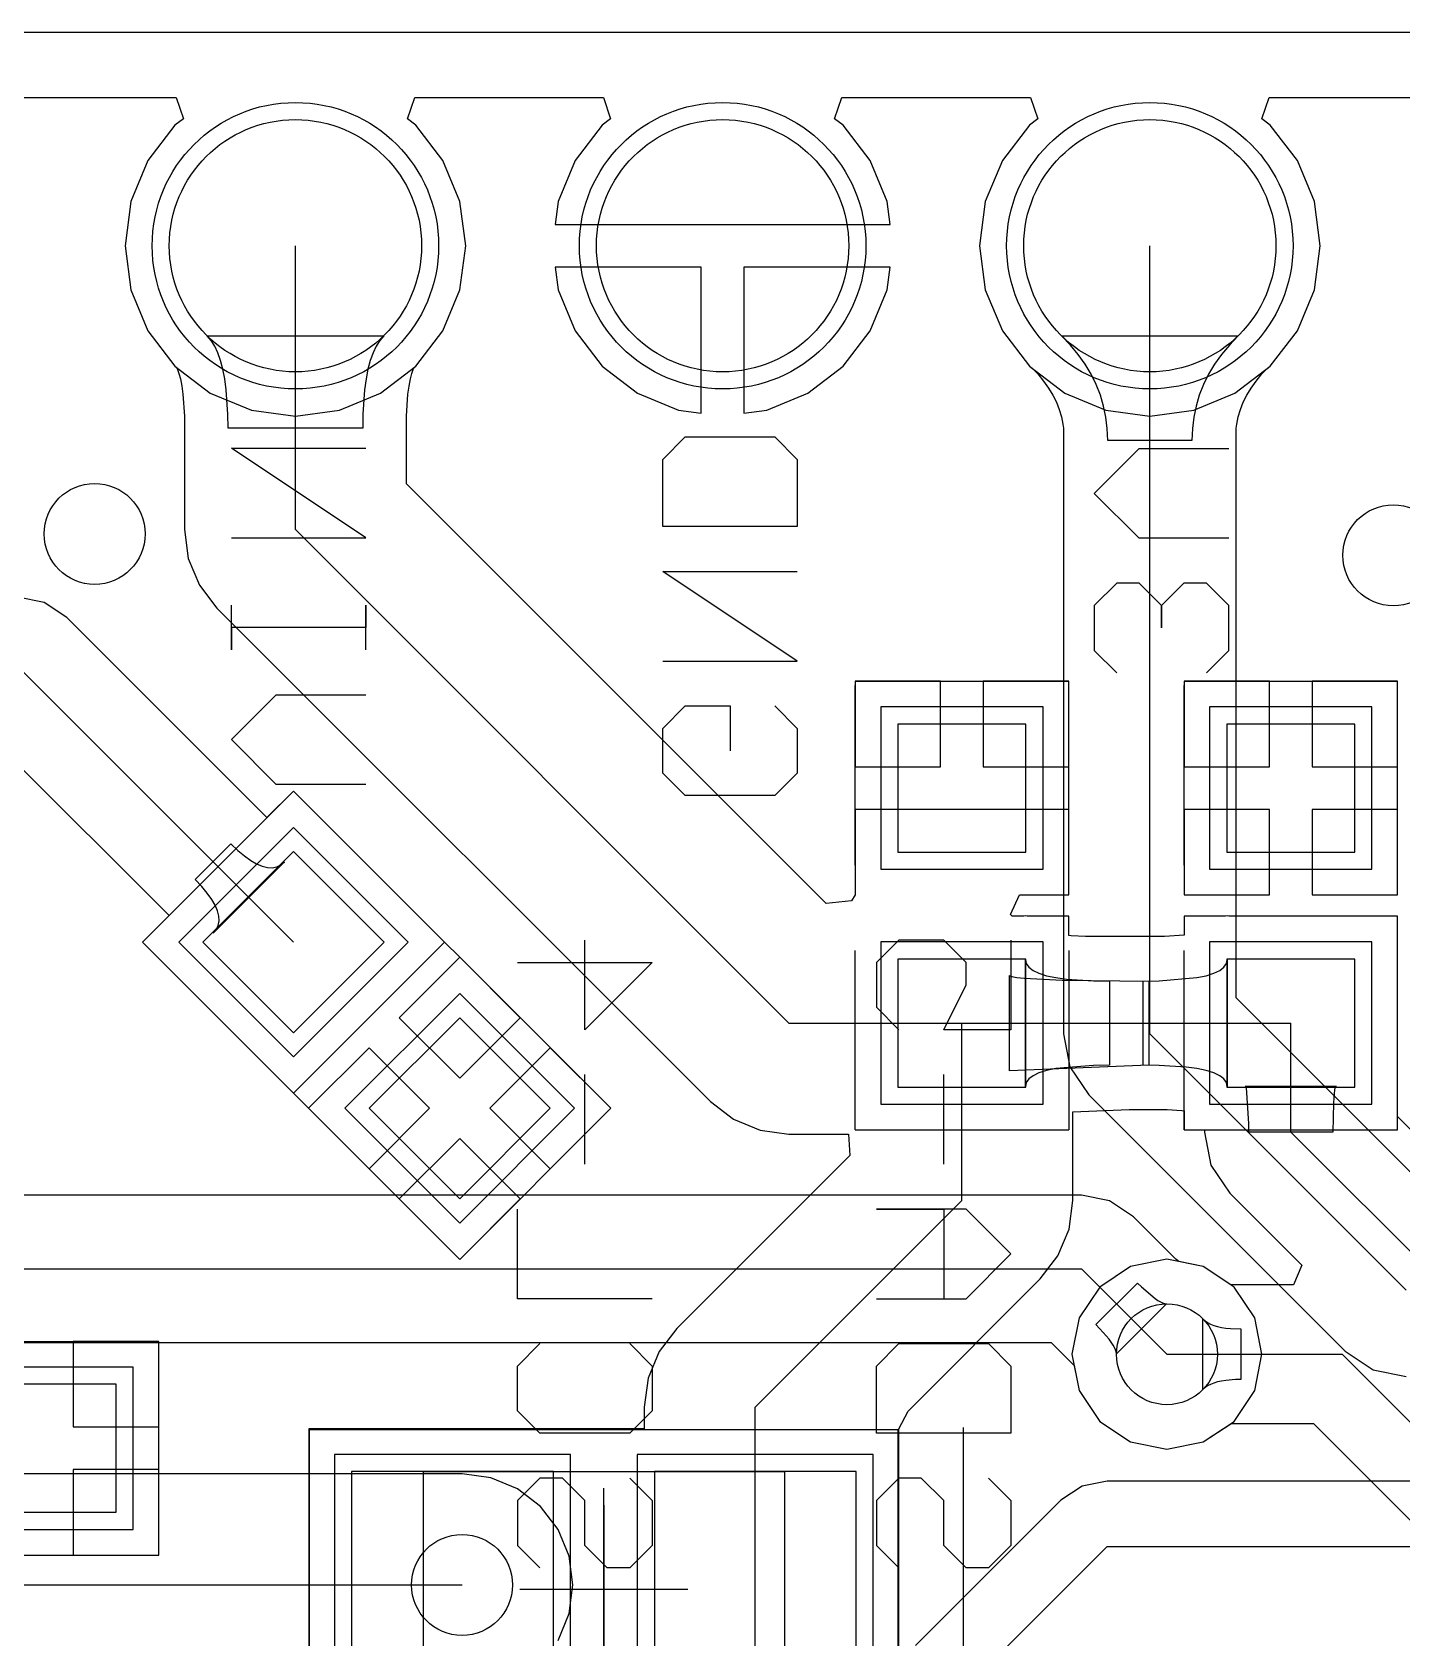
# Model space of a CAD drawing. Header units: millimetres. Extents: x 57.2 to 126.2, y 70.1 to 101.2.
# Drawn here: x 96.63 to 104.78, y 88.18 to 97.73 of the extents above; entities that cross this region are included whole.
import ezdxf

# ---------------------------------------------------------------- set-up
doc = ezdxf.new("R2010")
doc.units = ezdxf.units.MM
for name, color, linetype in [('BottomLayer', 5, 'Continuous'), ('BottomOverlay', 54, 'Continuous'), ('BottomSolder', 6, 'Continuous'), ('KeepOutLayer', 6, 'Continuous'), ('Mechanical13', 56, 'Continuous'), ('Mechanical15', 56, 'Continuous'), ('MultiLayer', 9, 'Continuous'), ('TopLayer', 1, 'Continuous'), ('TopOverlay', 2, 'Continuous'), ('TopPaste', 8, 'Continuous'), ('TopSolder', 216, 'Continuous')]:
    doc.layers.add(name, color=color, linetype=linetype)

# ---------------------------------------------------------------- blocks, each defined once
blk = doc.blocks.new('HDR1X10_B_2')
at = {"layer": 'BottomLayer'}
for centre in [(17.78, 0), (20.32, 0), (22.86, 0)]:
    blk.add_circle(centre, 0.75, dxfattribs=at)
at = {"layer": 'BottomSolder'}
for centre in [(17.78, 0), (20.32, 0), (22.86, 0)]:
    blk.add_circle(centre, 0.8516, dxfattribs=at)
at = {"layer": 'MultiLayer'}
for centre in [(17.78, 0), (20.32, 0), (22.86, 0)]:
    blk.add_circle(centre, 0.75, dxfattribs=at)
at = {"layer": 'TopLayer'}
for centre in [(17.78, 0), (20.32, 0), (22.86, 0)]:
    blk.add_circle(centre, 0.75, dxfattribs=at)
at = {"layer": 'TopSolder'}
for centre in [(17.78, 0), (20.32, 0), (22.86, 0)]:
    blk.add_circle(centre, 0.8516, dxfattribs=at)
blk = doc.blocks.new('C0603_5')
at = {"layer": 'TopLayer'}
for p, q in [((-0.3556, 0.5588), (-0.3556, -0.2032)), ((0.4064, 0.5588), (-0.3556, 0.5588)), ((0.4064, -0.2032), (0.4064, 0.5588)), ((1.0414, 0.5588), (1.0414, -0.2032)), ((1.8034, 0.5588), (1.0414, 0.5588)), ((1.8034, -0.2032), (1.8034, 0.5588)), ((-0.3556, -0.2032), (0.4064, -0.2032)), ((1.0414, -0.2032), (1.8034, -0.2032))]:
    blk.add_line(p, q, dxfattribs=at)
at = {"layer": 'TopOverlay'}
for p, q in [((-0.6096, 0.8128), (0.4572, 0.8128)), ((-0.6096, 0.8128), (-0.6096, -0.4572)), ((0.9652, 0.8128), (2.032, 0.8128)), ((2.0574, 0.8128), (2.0574, -0.4572)), ((-0.6096, -0.4572), (0.4572, -0.4572)), ((0.9652, -0.4572), (2.032, -0.4572))]:
    blk.add_line(p, q, dxfattribs=at)
at = {"layer": 'TopPaste'}
for p, q in [((-0.3556, 0.5588), (-0.3556, -0.2032)), ((0.4064, 0.5588), (-0.3556, 0.5588)), ((0.4064, -0.2032), (0.4064, 0.5588)), ((1.0414, 0.5588), (1.0414, -0.2032)), ((1.8034, 0.5588), (1.0414, 0.5588)), ((1.8034, -0.2032), (1.8034, 0.5588)), ((-0.3556, -0.2032), (0.4064, -0.2032)), ((1.0414, -0.2032), (1.8034, -0.2032))]:
    blk.add_line(p, q, dxfattribs=at)
at = {"layer": 'TopSolder'}
for p, q in [((-0.4572, 0.6604), (-0.4572, -0.3048)), ((0.508, 0.6604), (-0.4572, 0.6604)), ((0.508, -0.3048), (0.508, 0.6604)), ((0.9398, 0.6604), (0.9398, -0.3048)), ((1.905, 0.6604), (0.9398, 0.6604)), ((1.905, -0.3048), (1.905, 0.6604)), ((-0.4572, -0.3048), (0.508, -0.3048)), ((0.9398, -0.3048), (1.905, -0.3048))]:
    blk.add_line(p, q, dxfattribs=at)
blk = doc.blocks.new('C0603_15')
at = {"layer": 'TopLayer'}
for p, q in [((-0.3556, 0.5588), (-0.3556, -0.2032)), ((0.4064, 0.5588), (-0.3556, 0.5588)), ((0.4064, -0.2032), (0.4064, 0.5588)), ((1.0414, 0.5588), (1.0414, -0.2032)), ((1.8034, 0.5588), (1.0414, 0.5588)), ((1.8034, -0.2032), (1.8034, 0.5588)), ((-0.3556, -0.2032), (0.4064, -0.2032)), ((1.0414, -0.2032), (1.8034, -0.2032))]:
    blk.add_line(p, q, dxfattribs=at)
at = {"layer": 'TopOverlay'}
for p, q in [((-0.6096, 0.8128), (0.4572, 0.8128)), ((-0.6096, 0.8128), (-0.6096, -0.4572)), ((0.9652, 0.8128), (2.032, 0.8128)), ((2.0574, 0.8128), (2.0574, -0.4572)), ((0.4572, -0.4572), (-0.6096, -0.4572)), ((0.9652, -0.4572), (2.032, -0.4572))]:
    blk.add_line(p, q, dxfattribs=at)
at = {"layer": 'TopPaste'}
for p, q in [((-0.3556, 0.5588), (-0.3556, -0.2032)), ((0.4064, 0.5588), (-0.3556, 0.5588)), ((0.4064, -0.2032), (0.4064, 0.5588)), ((1.0414, 0.5588), (1.0414, -0.2032)), ((1.8034, 0.5588), (1.0414, 0.5588)), ((1.8034, -0.2032), (1.8034, 0.5588)), ((-0.3556, -0.2032), (0.4064, -0.2032)), ((1.0414, -0.2032), (1.8034, -0.2032))]:
    blk.add_line(p, q, dxfattribs=at)
at = {"layer": 'TopSolder'}
for p, q in [((-0.4572, 0.6604), (-0.4572, -0.3048)), ((0.508, 0.6604), (-0.4572, 0.6604)), ((0.508, -0.3048), (0.508, 0.6604)), ((0.9398, 0.6604), (0.9398, -0.3048)), ((1.905, 0.6604), (0.9398, 0.6604)), ((1.905, -0.3048), (1.905, 0.6604)), ((-0.4572, -0.3048), (0.508, -0.3048)), ((0.9398, -0.3048), (1.905, -0.3048))]:
    blk.add_line(p, q, dxfattribs=at)
blk = doc.blocks.new('C0603_17')
at = {"layer": 'TopLayer'}
for p, q in [((-0.3556, 0.5588), (-0.3556, -0.2032)), ((0.4064, 0.5588), (-0.3556, 0.5588)), ((0.4064, -0.2032), (0.4064, 0.5588)), ((1.0414, 0.5588), (1.0414, -0.2032)), ((1.8034, 0.5588), (1.0414, 0.5588)), ((1.8034, -0.2032), (1.8034, 0.5588)), ((-0.3556, -0.2032), (0.4064, -0.2032)), ((1.0414, -0.2032), (1.8034, -0.2032))]:
    blk.add_line(p, q, dxfattribs=at)
at = {"layer": 'TopOverlay'}
for p, q in [((0.4572, 0.8128), (-0.6096, 0.8128)), ((-0.6096, 0.8128), (-0.6096, -0.4572)), ((2.032, 0.8128), (0.9652, 0.8128)), ((2.0574, 0.8128), (2.0574, -0.4572)), ((0.4572, -0.4572), (-0.6096, -0.4572)), ((2.032, -0.4572), (0.9652, -0.4572))]:
    blk.add_line(p, q, dxfattribs=at)
at = {"layer": 'TopPaste'}
for p, q in [((-0.3556, 0.5588), (-0.3556, -0.2032)), ((0.4064, 0.5588), (-0.3556, 0.5588)), ((0.4064, -0.2032), (0.4064, 0.5588)), ((1.0414, 0.5588), (1.0414, -0.2032)), ((1.8034, 0.5588), (1.0414, 0.5588)), ((1.8034, -0.2032), (1.8034, 0.5588)), ((-0.3556, -0.2032), (0.4064, -0.2032)), ((1.0414, -0.2032), (1.8034, -0.2032))]:
    blk.add_line(p, q, dxfattribs=at)
at = {"layer": 'TopSolder'}
for p, q in [((-0.4572, 0.6604), (-0.4572, -0.3048)), ((0.508, 0.6604), (-0.4572, 0.6604)), ((0.508, -0.3048), (0.508, 0.6604)), ((0.9398, 0.6604), (0.9398, -0.3048)), ((1.905, 0.6604), (0.9398, 0.6604)), ((1.905, -0.3048), (1.905, 0.6604)), ((-0.4572, -0.3048), (0.508, -0.3048)), ((0.9398, -0.3048), (1.905, -0.3048))]:
    blk.add_line(p, q, dxfattribs=at)
blk = doc.blocks.new('1_4148_21')
at = {"layer": 'Mechanical13'}
for p, q in [((-0.257, 0.722), (-0.257, -0.678)), ((-0.257, 0.722), (1.893, 0.722)), ((1.893, -0.678), (1.893, 0.722)), ((-0.257, -0.678), (1.893, -0.678))]:
    blk.add_line(p, q, dxfattribs=at)
at = {"layer": 'Mechanical15'}
for p, q in [((-0.932, -0.928), (-0.932, 0.972)), ((-0.932, 0.972), (2.568, 0.972)), ((2.568, -0.928), (2.568, 0.972)), ((0.818, 0.522), (0.818, -0.478)), ((0.318, 0.022), (1.318, 0.022)), ((-0.932, -0.928), (2.568, -0.928))]:
    blk.add_line(p, q, dxfattribs=at)
at = {"layer": 'TopLayer'}
for p, q in [((0.518, 0.722), (-0.682, 0.722)), ((-0.682, 0.722), (-0.682, -0.678)), ((0.518, -0.678), (0.518, 0.722)), ((2.318, 0.722), (1.118, 0.722)), ((1.118, 0.722), (1.118, -0.678)), ((2.318, -0.678), (2.318, 0.722)), ((-0.682, -0.678), (0.518, -0.678)), ((1.118, -0.678), (2.318, -0.678))]:
    blk.add_line(p, q, dxfattribs=at)
at = {"layer": 'TopOverlay'}
for p, q in [((2.957, -0.867), (2.957, 0.983)), ((0.818, -0.578), (0.818, 0.622))]:
    blk.add_line(p, q, dxfattribs=at)
at = {"layer": 'TopPaste'}
for p, q in [((0.518, 0.722), (-0.682, 0.722)), ((-0.682, 0.722), (-0.682, -0.678)), ((0.518, -0.678), (0.518, 0.722)), ((2.318, 0.722), (1.118, 0.722)), ((1.118, 0.722), (1.118, -0.678)), ((2.318, -0.678), (2.318, 0.722)), ((-0.682, -0.678), (0.518, -0.678)), ((1.118, -0.678), (2.318, -0.678))]:
    blk.add_line(p, q, dxfattribs=at)
at = {"layer": 'TopSolder'}
for p, q in [((0.6196, 0.8236), (-0.7836, 0.8236)), ((-0.7836, 0.8236), (-0.7836, -0.7796)), ((0.6196, -0.7796), (0.6196, 0.8236)), ((2.4196, 0.8236), (1.0164, 0.8236)), ((1.0164, 0.8236), (1.0164, -0.7796)), ((2.4196, -0.7796), (2.4196, 0.8236)), ((-0.7836, -0.7796), (0.6196, -0.7796)), ((1.0164, -0.7796), (2.4196, -0.7796))]:
    blk.add_line(p, q, dxfattribs=at)
blk = doc.blocks.new('R0603_42')
at = {"layer": 'TopLayer'}
for p, q in [((-1.0795, 0.381), (-1.0795, -0.381)), ((-0.3175, 0.381), (-1.0795, 0.381)), ((-0.3175, -0.381), (-0.3175, 0.381)), ((0.3175, 0.381), (0.3175, -0.381)), ((1.0795, 0.381), (0.3175, 0.381)), ((1.0795, -0.381), (1.0795, 0.381)), ((-1.0795, -0.381), (-0.3175, -0.381)), ((0.3175, -0.381), (1.0795, -0.381))]:
    blk.add_line(p, q, dxfattribs=at)
at = {"layer": 'TopOverlay'}
for p, q in [((-1.3335, 0.635), (1.3335, 0.635)), ((-1.3335, -0.635), (-1.3335, 0.635)), ((1.3335, -0.635), (1.3335, 0.635)), ((-1.3335, -0.635), (1.3335, -0.635))]:
    blk.add_line(p, q, dxfattribs=at)
at = {"layer": 'TopPaste'}
for p, q in [((-1.0795, 0.381), (-1.0795, -0.381)), ((-0.3175, 0.381), (-1.0795, 0.381)), ((-0.3175, -0.381), (-0.3175, 0.381)), ((0.3175, 0.381), (0.3175, -0.381)), ((1.0795, 0.381), (0.3175, 0.381)), ((1.0795, -0.381), (1.0795, 0.381)), ((-1.0795, -0.381), (-0.3175, -0.381)), ((0.3175, -0.381), (1.0795, -0.381))]:
    blk.add_line(p, q, dxfattribs=at)
at = {"layer": 'TopSolder'}
for p, q in [((-1.1811, 0.4826), (-1.1811, -0.4826)), ((-0.2159, 0.4826), (-1.1811, 0.4826)), ((-0.2159, -0.4826), (-0.2159, 0.4826)), ((0.2159, 0.4826), (0.2159, -0.4826)), ((1.1811, 0.4826), (0.2159, 0.4826)), ((1.1811, -0.4826), (1.1811, 0.4826)), ((-1.1811, -0.4826), (-0.2159, -0.4826)), ((0.2159, -0.4826), (1.1811, -0.4826))]:
    blk.add_line(p, q, dxfattribs=at)

msp = doc.modelspace()

# ---------------------------------------------------------------- linework, layer by layer
at = {"layer": 'BottomLayer'}
for p, q in [((78.4409, 97.3369), (97.4874, 97.3369)), ((97.4874, 97.3369), (97.5305, 97.2099)), ((98.8623, 97.2099), (98.9054, 97.3369)), ((98.9054, 97.3369), (100.0274, 97.3369)), ((100.0274, 97.3369), (100.0705, 97.2099)), ((101.4023, 97.2099), (101.4454, 97.3369)), ((101.4454, 97.3369), (102.5674, 97.3369)), ((102.5674, 97.3369), (102.6105, 97.2099)), ((103.9423, 97.2099), (103.9854, 97.3369)), ((103.9854, 97.3369), (105.1074, 97.3369)), ((97.5305, 97.2099), (97.4803, 97.1714)), ((98.9125, 97.1714), (98.8623, 97.2099)), ((100.0705, 97.2099), (100.0203, 97.1714)), ((101.4525, 97.1714), (101.4023, 97.2099)), ((102.6105, 97.2099), (102.5603, 97.1714)), ((103.9925, 97.1714), (103.9423, 97.2099)), ((97.4803, 97.1714), (97.3194, 96.9617)), ((99.0734, 96.9617), (98.9125, 97.1714)), ((100.0203, 97.1714), (99.8594, 96.9617)), ((101.6134, 96.9617), (101.4525, 97.1714)), ((102.5603, 97.1714), (102.3994, 96.9617)), ((104.1534, 96.9617), (103.9925, 97.1714)), ((97.3194, 96.9617), (97.2182, 96.7175)), ((99.1746, 96.7175), (99.0734, 96.9617)), ((99.8594, 96.9617), (99.7582, 96.7175)), ((101.7146, 96.7175), (101.6134, 96.9617)), ((102.3994, 96.9617), (102.2982, 96.7175)), ((104.2546, 96.7175), (104.1534, 96.9617)), ((97.2182, 96.7175), (97.1837, 96.4554)), ((99.2091, 96.4554), (99.1746, 96.7175)), ((99.7582, 96.7175), (99.7405, 96.5824)), ((101.7323, 96.5824), (101.7146, 96.7175)), ((102.2982, 96.7175), (102.2637, 96.4554)), ((104.2891, 96.4554), (104.2546, 96.7175)), ((99.7405, 96.5824), (100.7364, 96.5824)), ((100.7364, 96.5824), (101.7323, 96.5824)), ((97.1837, 96.4554), (97.2182, 96.1933)), ((99.1746, 96.1933), (99.2091, 96.4554)), ((102.2637, 96.4554), (102.2982, 96.1933)), ((103.2764, 91.7702), (103.2764, 96.4554)), ((104.2546, 96.1933), (104.2891, 96.4554)), ((100.6094, 96.3284), (99.7405, 96.3284)), ((99.7405, 96.3284), (99.7582, 96.1933)), ((100.6094, 95.4594), (100.6094, 96.3284)), ((101.7323, 96.3284), (100.8634, 96.3284)), ((100.8634, 96.3284), (100.8634, 95.4594)), ((101.7146, 96.1933), (101.7323, 96.3284)), ((97.2182, 96.1933), (97.3194, 95.949)), ((99.0734, 95.949), (99.1746, 96.1933)), ((99.7582, 96.1933), (99.8594, 95.949)), ((101.6134, 95.949), (101.7146, 96.1933)), ((102.2982, 96.1933), (102.3994, 95.949)), ((104.1534, 95.949), (104.2546, 96.1933)), ((97.3194, 95.949), (97.4803, 95.7393)), ((98.9125, 95.7393), (99.0734, 95.949)), ((99.8594, 95.949), (100.0203, 95.7393)), ((101.4525, 95.7393), (101.6134, 95.949)), ((102.3994, 95.949), (102.5603, 95.7393)), ((103.9925, 95.7393), (104.1534, 95.949)), ((102.8037, 95.865), (102.7514, 95.9198)), ((102.7514, 95.9198), (103.8014, 95.9198)), ((102.8504, 95.8086), (102.8037, 95.865)), ((103.7491, 95.865), (103.7024, 95.8086)), ((103.8014, 95.9198), (103.7491, 95.865)), ((102.8917, 95.7506), (102.8504, 95.8086)), ((103.7024, 95.8086), (103.6611, 95.7506)), ((97.4803, 95.7393), (97.6901, 95.5784)), ((98.7027, 95.5784), (98.9125, 95.7393)), ((100.0203, 95.7393), (100.2301, 95.5784)), ((101.2427, 95.5784), (101.4525, 95.7393)), ((102.5603, 95.7393), (102.5801, 95.7241)), ((102.5801, 95.7241), (102.6101, 95.6928)), ((102.6101, 95.6928), (102.6449, 95.6507)), ((102.9274, 95.6909), (102.8917, 95.7506)), ((102.9577, 95.6296), (102.9274, 95.6909)), ((103.6254, 95.6909), (103.5951, 95.6296)), ((103.6611, 95.7506), (103.6254, 95.6909)), ((103.9079, 95.6507), (103.9427, 95.6928)), ((103.9427, 95.6928), (103.9727, 95.7241)), ((103.9727, 95.7241), (103.9925, 95.7393)), ((97.6901, 95.5784), (97.9343, 95.4772)), ((98.4585, 95.4772), (98.7027, 95.5784)), ((100.2301, 95.5784), (100.4743, 95.4772)), ((100.9985, 95.4772), (101.2427, 95.5784)), ((102.6449, 95.6507), (102.6747, 95.6088)), ((102.6747, 95.6088), (102.6998, 95.5669)), ((102.6998, 95.5669), (102.7206, 95.5248)), ((102.9824, 95.5666), (102.9577, 95.6296)), ((103.0017, 95.502), (102.9824, 95.5666)), ((103.5704, 95.5666), (103.5511, 95.502)), ((103.5951, 95.6296), (103.5704, 95.5666)), ((103.8322, 95.5248), (103.853, 95.5669)), ((103.853, 95.5669), (103.8781, 95.6088)), ((103.8781, 95.6088), (103.9079, 95.6507)), ((97.9343, 95.4772), (98.1964, 95.4427)), ((98.1964, 95.4427), (98.4585, 95.4772)), ((100.4743, 95.4772), (100.6094, 95.4594)), ((100.8634, 95.4594), (100.9985, 95.4772)), ((102.7206, 95.5248), (102.7373, 95.4822)), ((102.7373, 95.4822), (102.7503, 95.4386)), ((103.0154, 95.4357), (103.0017, 95.502)), ((103.5511, 95.502), (103.5374, 95.4357)), ((103.8025, 95.4386), (103.8155, 95.4822)), ((103.8155, 95.4822), (103.8322, 95.5248)), ((102.7503, 95.4386), (102.7596, 95.3938)), ((102.7596, 95.3938), (102.7625, 95.3698)), ((103.0236, 95.3678), (103.0154, 95.4357)), ((103.5374, 95.4357), (103.5292, 95.3678)), ((103.7903, 95.3698), (103.7932, 95.3938)), ((103.7932, 95.3938), (103.8025, 95.4386)), ((102.7625, 95.3698), (102.7625, 91.7702)), ((103.0264, 95.2983), (103.0236, 95.3678)), ((103.5264, 95.2983), (103.0264, 95.2983)), ((103.5292, 95.3678), (103.5264, 95.2983)), ((103.7903, 91.9831), (103.7903, 95.3698)), ((105.0133, 90.7601), (103.7903, 91.9831)), ((102.7625, 91.7702), (102.8016, 91.5735)), ((103.2764, 91.7702), (104.8004, 90.2462)), ((102.8016, 91.5735), (102.913, 91.4068)), ((102.913, 91.4068), (104.437, 89.8828)), ((102.87, 90.8106), (90.1988, 90.8106)), ((103.0374, 90.7773), (102.87, 90.8106)), ((103.1793, 90.6825), (103.0374, 90.7773)), ((103.4318, 90.43), (103.1793, 90.6825)), ((103.448, 90.4161), (103.4318, 90.43)), ((103.5942, 90.3871), (103.448, 90.4161)), ((90.0176, 90.3732), (102.87, 90.3732)), ((102.87, 90.3732), (103.378, 89.8652)), ((103.7774, 90.2646), (103.5942, 90.3871)), ((102.9547, 90.041), (103.2022, 90.2885)), ((103.2022, 90.2885), (103.2262, 90.265)), ((103.2262, 90.265), (103.3073, 90.1958)), ((103.8999, 90.0814), (103.7774, 90.2646)), ((103.375, 90.1652), (103.078, 89.8682)), ((103.3073, 90.1958), (103.3238, 90.1847)), ((103.3238, 90.1847), (103.3389, 90.1761)), ((103.3389, 90.1761), (103.3524, 90.17)), ((103.3524, 90.17), (103.3644, 90.1663)), ((103.3644, 90.1663), (103.375, 90.1652)), ((102.9992, 89.9945), (102.9547, 90.041)), ((103.9429, 89.8652), (103.8999, 90.0814)), ((90.0176, 89.9358), (102.6888, 89.9358)), ((102.6888, 89.9358), (102.8256, 89.799)), ((103.0339, 89.9539), (102.9992, 89.9945)), ((103.0474, 89.9359), (103.0339, 89.9539)), ((103.0585, 89.9194), (103.0474, 89.9359)), ((103.0671, 89.9043), (103.0585, 89.9194)), ((103.0732, 89.8908), (103.0671, 89.9043)), ((103.0769, 89.8788), (103.0732, 89.8908)), ((103.078, 89.8682), (103.0769, 89.8788)), ((103.8999, 89.649), (103.9429, 89.8652)), ((104.437, 89.8828), (104.6037, 89.7714)), ((102.8256, 89.799), (102.8265, 89.7979)), ((102.8265, 89.7979), (102.8561, 89.649)), ((104.6037, 89.7714), (104.8004, 89.7323)), ((102.8561, 89.649), (102.9786, 89.4658)), ((103.7774, 89.4658), (103.8999, 89.649)), ((102.9786, 89.4658), (103.1618, 89.3433)), ((103.5942, 89.3433), (103.7774, 89.4658)), ((103.1618, 89.3433), (103.378, 89.3003)), ((103.378, 89.3003), (103.5942, 89.3433)), ((99.187, 89.1532), (88.2334, 89.1532)), ((99.3577, 89.1308), (99.187, 89.1532)), ((99.5168, 89.0649), (99.3577, 89.1308)), ((102.8737, 89.0811), (102.7477, 88.9969)), ((103.0224, 89.1107), (102.8737, 89.0811)), ((107.0779, 89.1107), (103.0224, 89.1107)), ((99.6534, 88.96), (99.5168, 89.0649)), ((102.7477, 88.9969), (101.8841, 88.1333)), ((99.7583, 88.8234), (99.6534, 88.96)), ((99.8242, 88.6643), (99.7583, 88.8234)), ((102.1588, 87.8586), (103.0224, 88.7222)), ((103.0224, 88.7222), (107.2388, 88.7222)), ((99.8466, 88.4936), (99.8242, 88.6643)), ((87.9602, 88.4936), (99.187, 88.4936)), ((99.8242, 88.3229), (99.8466, 88.4936)), ((99.7583, 88.1638), (99.8242, 88.3229))]:
    msp.add_line(p, q, dxfattribs=at)
for centre in [(97.0026, 94.742), (104.7242, 94.615), (103.378, 89.8652), (99.187, 88.4936)]:
    msp.add_circle(centre, 0.3, dxfattribs=at)
at = {"layer": 'BottomOverlay'}
for p, q in [((100.3808, 95.1854), (100.5141, 95.3187)), ((100.5141, 95.3187), (101.0473, 95.3187)), ((101.0473, 95.3187), (101.1805, 95.1854)), ((98.6151, 94.7189), (97.8154, 95.2521)), ((97.8154, 95.2521), (98.6151, 95.2521)), ((100.3808, 94.7856), (100.3808, 95.1854)), ((101.1805, 95.1854), (101.1805, 94.7856)), ((102.9462, 94.9825), (103.2128, 95.249)), ((103.2128, 95.249), (103.7459, 95.249)), ((103.2128, 94.7159), (102.9462, 94.9825)), ((97.8154, 94.7189), (98.6151, 94.7189)), ((101.1805, 94.7856), (100.3808, 94.7856)), ((103.7459, 94.7159), (103.2128, 94.7159)), ((101.1805, 93.9858), (100.3808, 94.519)), ((100.3808, 94.519), (101.1805, 94.519)), ((103.0795, 94.4493), (102.9462, 94.316)), ((103.2128, 94.4493), (103.0795, 94.4493)), ((103.3461, 94.316), (103.2128, 94.4493)), ((103.4794, 94.4493), (103.3461, 94.316)), ((103.6127, 94.4493), (103.4794, 94.4493)), ((103.7459, 94.316), (103.6127, 94.4493)), ((97.8154, 94.0525), (97.8154, 94.319)), ((98.6151, 94.0525), (98.6151, 94.319)), ((98.6151, 94.319), (98.6151, 94.1857)), ((102.9462, 94.316), (102.9462, 94.0494)), ((103.3461, 94.316), (103.3461, 94.1827)), ((103.3461, 94.1827), (103.3461, 94.316)), ((103.7459, 94.0494), (103.7459, 94.316)), ((98.6151, 94.1857), (97.8154, 94.1857)), ((97.8154, 94.1857), (97.8154, 94.0525)), ((102.9462, 94.0494), (103.0795, 93.9161)), ((103.6127, 93.9161), (103.7459, 94.0494)), ((100.3808, 93.9858), (101.1805, 93.9858)), ((97.8154, 93.5193), (98.082, 93.7859)), ((98.082, 93.7859), (98.6151, 93.7859)), ((100.3808, 93.5859), (100.5141, 93.7192)), ((100.5141, 93.7192), (100.7807, 93.7192)), ((100.7807, 93.7192), (100.7807, 93.4527)), ((101.0473, 93.7192), (101.1805, 93.5859)), ((100.3808, 93.3194), (100.3808, 93.5859)), ((101.1805, 93.5859), (101.1805, 93.3194)), ((98.082, 93.2527), (97.8154, 93.5193)), ((100.5141, 93.1861), (100.3808, 93.3194)), ((101.1805, 93.3194), (101.0473, 93.1861)), ((98.6151, 93.2527), (98.082, 93.2527)), ((101.0473, 93.1861), (100.5141, 93.1861)), ((99.9171, 91.7942), (99.9171, 92.3273)), ((101.7841, 92.3273), (101.6508, 92.194)), ((102.0507, 92.3273), (101.7841, 92.3273)), ((102.184, 92.194), (102.0507, 92.3273)), ((102.4505, 92.3273), (102.4505, 91.7942)), ((99.5172, 92.194), (100.3169, 92.194)), ((100.3169, 92.194), (99.9171, 91.7942)), ((101.6508, 92.194), (101.6508, 91.9275)), ((102.184, 92.0607), (102.184, 92.194)), ((102.0507, 91.7942), (102.184, 92.0607)), ((101.6508, 91.9275), (101.7841, 91.7942)), ((102.4505, 91.7942), (102.0507, 91.7942)), ((99.9171, 90.9944), (99.9171, 91.5276)), ((102.0507, 90.9944), (102.0507, 91.5276)), ((99.5172, 90.1947), (99.5172, 90.7278)), ((102.184, 90.7278), (101.6508, 90.7278)), ((101.6508, 90.7278), (102.0507, 90.7278)), ((102.0507, 90.7278), (102.0507, 90.1947)), ((102.4505, 90.4613), (102.184, 90.7278)), ((102.184, 90.1947), (102.4505, 90.4613)), ((100.3169, 90.1947), (99.5172, 90.1947)), ((101.6508, 90.1947), (102.184, 90.1947)), ((99.5172, 89.7948), (99.6505, 89.9281)), ((100.1837, 89.9281), (100.3169, 89.7948)), ((101.6508, 89.7948), (101.7841, 89.9281)), ((101.7841, 89.9281), (102.3173, 89.9281)), ((102.3173, 89.9281), (102.4505, 89.7948)), ((99.5172, 89.5282), (99.5172, 89.7948)), ((100.3169, 89.7948), (100.3169, 89.5282)), ((101.6508, 89.3949), (101.6508, 89.7948)), ((102.4505, 89.7948), (102.4505, 89.3949)), ((99.6505, 89.3949), (99.5172, 89.5282)), ((100.3169, 89.5282), (100.1837, 89.3949)), ((100.1837, 89.3949), (99.6505, 89.3949)), ((102.4505, 89.3949), (101.6508, 89.3949)), ((99.6505, 89.1284), (99.5172, 88.9951)), ((99.7838, 89.1284), (99.6505, 89.1284)), ((99.9171, 88.9951), (99.7838, 89.1284)), ((100.1837, 89.1284), (100.3169, 88.9951)), ((101.7841, 89.1284), (101.6508, 88.9951)), ((101.9174, 89.1284), (101.7841, 89.1284)), ((102.0507, 88.9951), (101.9174, 89.1284)), ((102.3173, 89.1284), (102.4505, 88.9951)), ((99.5172, 88.9951), (99.5172, 88.7285)), ((99.9171, 88.7285), (99.9171, 88.9951)), ((100.3169, 88.9951), (100.3169, 88.7285)), ((101.6508, 88.9951), (101.6508, 88.7285)), ((102.0507, 88.7285), (102.0507, 88.9951)), ((102.4505, 88.9951), (102.4505, 88.7285)), ((99.5172, 88.7285), (99.6505, 88.5952)), ((100.0504, 88.5952), (99.9171, 88.7285)), ((100.3169, 88.7285), (100.1837, 88.5952)), ((101.6508, 88.7285), (101.7841, 88.5952)), ((102.184, 88.5952), (102.0507, 88.7285)), ((102.4505, 88.7285), (102.3173, 88.5952)), ((100.1837, 88.5952), (100.0504, 88.5952)), ((102.3173, 88.5952), (102.184, 88.5952))]:
    msp.add_line(p, q, dxfattribs=at)
at = {"layer": 'KeepOutLayer'}
msp.add_line((78.4409, 97.7254), (123.8895, 97.7254), dxfattribs=at)
at = {"layer": 'MultiLayer'}
for centre in [(97.0026, 94.742), (104.7242, 94.615), (103.378, 89.8652), (99.187, 88.4936)]:
    msp.add_circle(centre, 0.3, dxfattribs=at)
at = {"layer": 'TopLayer'}
for p, q in [((84.1127, 97.3369), (97.4874, 97.3369)), ((97.4874, 97.3369), (97.5305, 97.2099)), ((98.8623, 97.2099), (98.9054, 97.3369)), ((98.9054, 97.3369), (100.0274, 97.3369)), ((100.0274, 97.3369), (100.0705, 97.2099)), ((101.4023, 97.2099), (101.4454, 97.3369)), ((101.4454, 97.3369), (102.5674, 97.3369)), ((102.5674, 97.3369), (102.6105, 97.2099)), ((103.9423, 97.2099), (103.9854, 97.3369)), ((103.9854, 97.3369), (105.1074, 97.3369)), ((97.5305, 97.2099), (97.4803, 97.1714)), ((98.9125, 97.1714), (98.8623, 97.2099)), ((100.0705, 97.2099), (100.0203, 97.1714)), ((101.4525, 97.1714), (101.4023, 97.2099)), ((102.6105, 97.2099), (102.5603, 97.1714)), ((103.9925, 97.1714), (103.9423, 97.2099)), ((97.4803, 97.1714), (97.3194, 96.9617)), ((99.0734, 96.9617), (98.9125, 97.1714)), ((100.0203, 97.1714), (99.8594, 96.9617)), ((101.6134, 96.9617), (101.4525, 97.1714)), ((102.5603, 97.1714), (102.3994, 96.9617)), ((104.1534, 96.9617), (103.9925, 97.1714)), ((97.3194, 96.9617), (97.2182, 96.7175)), ((99.1746, 96.7175), (99.0734, 96.9617)), ((99.8594, 96.9617), (99.7582, 96.7175)), ((101.7146, 96.7175), (101.6134, 96.9617)), ((102.3994, 96.9617), (102.2982, 96.7175)), ((104.2546, 96.7175), (104.1534, 96.9617)), ((97.2182, 96.7175), (97.1837, 96.4554)), ((99.2091, 96.4554), (99.1746, 96.7175)), ((99.7582, 96.7175), (99.7405, 96.5824)), ((101.7323, 96.5824), (101.7146, 96.7175)), ((102.2982, 96.7175), (102.2637, 96.4554)), ((104.2891, 96.4554), (104.2546, 96.7175)), ((99.7405, 96.5824), (100.7364, 96.5824)), ((100.7364, 96.5824), (101.7323, 96.5824)), ((97.1837, 96.4554), (97.2182, 96.1933)), ((98.1964, 94.7674), (98.1964, 96.4554)), ((99.1746, 96.1933), (99.2091, 96.4554)), ((102.2637, 96.4554), (102.2982, 96.1933)), ((104.2546, 96.1933), (104.2891, 96.4554)), ((100.6094, 96.3284), (99.7405, 96.3284)), ((99.7405, 96.3284), (99.7582, 96.1933)), ((100.6094, 95.4594), (100.6094, 96.3284)), ((101.7323, 96.3284), (100.8634, 96.3284)), ((100.8634, 96.3284), (100.8634, 95.4594)), ((101.7146, 96.1933), (101.7323, 96.3284)), ((97.2182, 96.1933), (97.3194, 95.949)), ((99.0734, 95.949), (99.1746, 96.1933)), ((99.7582, 96.1933), (99.8594, 95.949)), ((101.6134, 95.949), (101.7146, 96.1933)), ((102.2982, 96.1933), (102.3994, 95.949)), ((104.1534, 95.949), (104.2546, 96.1933)), ((97.3194, 95.949), (97.4803, 95.7393)), ((98.9125, 95.7393), (99.0734, 95.949)), ((99.8594, 95.949), (100.0203, 95.7393)), ((101.4525, 95.7393), (101.6134, 95.949)), ((102.3994, 95.949), (102.5603, 95.7393)), ((103.9925, 95.7393), (104.1534, 95.949)), ((97.6951, 95.8922), (97.6714, 95.9198)), ((97.6714, 95.9198), (98.7214, 95.9198)), ((97.7164, 95.8586), (97.6951, 95.8922)), ((97.7351, 95.8189), (97.7164, 95.8586)), ((98.6764, 95.8586), (98.6577, 95.8189)), ((98.6977, 95.8922), (98.6764, 95.8586)), ((98.7214, 95.9198), (98.6977, 95.8922)), ((97.7514, 95.7731), (97.7351, 95.8189)), ((97.7651, 95.7213), (97.7514, 95.7731)), ((98.6414, 95.7731), (98.6277, 95.7213)), ((98.6577, 95.8189), (98.6414, 95.7731)), ((97.4803, 95.7393), (97.4897, 95.7321)), ((97.4897, 95.7321), (97.4954, 95.72)), ((97.4954, 95.72), (97.5038, 95.6965)), ((97.5038, 95.6965), (97.5126, 95.6633)), ((97.5126, 95.6633), (97.5208, 95.6211)), ((97.7764, 95.6634), (97.7651, 95.7213)), ((97.7851, 95.5994), (97.7764, 95.6634)), ((98.6164, 95.6634), (98.6077, 95.5994)), ((98.6277, 95.7213), (98.6164, 95.6634)), ((98.872, 95.6211), (98.8802, 95.6634)), ((98.8802, 95.6634), (98.889, 95.6965)), ((98.889, 95.6965), (98.8974, 95.72)), ((98.8974, 95.72), (98.9031, 95.7321)), ((98.9031, 95.7321), (98.9125, 95.7393)), ((100.0203, 95.7393), (100.2301, 95.5784)), ((101.2427, 95.5784), (101.4525, 95.7393)), ((102.5603, 95.7393), (102.7701, 95.5784)), ((103.7827, 95.5784), (103.9925, 95.7393)), ((97.5208, 95.6211), (97.5274, 95.5729)), ((97.5274, 95.5729), (97.5363, 95.4424)), ((97.7951, 95.4532), (97.7851, 95.5994)), ((98.6077, 95.5994), (98.5977, 95.4532)), ((98.8565, 95.4424), (98.8654, 95.573)), ((98.8654, 95.573), (98.872, 95.6211)), ((100.2301, 95.5784), (100.4743, 95.4772)), ((100.9985, 95.4772), (101.2427, 95.5784)), ((102.7701, 95.5784), (103.0143, 95.4772)), ((103.5385, 95.4772), (103.7827, 95.5784)), ((100.4743, 95.4772), (100.6094, 95.4594)), ((100.8634, 95.4594), (100.9985, 95.4772)), ((103.0143, 95.4772), (103.2764, 95.4427)), ((103.2764, 95.4427), (103.5385, 95.4772)), ((97.5363, 95.4424), (97.5368, 95.4129)), ((97.5368, 95.4129), (97.5368, 94.7674)), ((97.7964, 95.3709), (97.7951, 95.4532)), ((98.5977, 95.4532), (98.5964, 95.3709)), ((98.856, 95.4129), (98.8565, 95.4424)), ((98.856, 95.0406), (98.856, 95.4129)), ((98.5964, 95.3709), (97.7964, 95.3709)), ((101.3527, 92.5439), (98.856, 95.0406)), ((97.5368, 94.7674), (97.5592, 94.5967)), ((98.1964, 94.7674), (101.1301, 91.8337)), ((97.5592, 94.5967), (97.6251, 94.4376)), ((97.6251, 94.4376), (97.73, 94.301)), ((96.703, 94.3352), (96.5454, 94.3665)), ((96.8367, 94.2459), (96.703, 94.3352)), ((98.0273, 93.0552), (96.8367, 94.2459)), ((97.73, 94.301), (100.6637, 91.3673)), ((96.5454, 93.9546), (98.1851, 92.3149)), ((102.0318, 93.8657), (101.5238, 93.8657)), ((101.5238, 93.8657), (101.5238, 93.3577)), ((102.0318, 93.3577), (102.0318, 93.8657)), ((102.7938, 93.8657), (102.2858, 93.8657)), ((102.2858, 93.8657), (102.2858, 93.3577)), ((102.7938, 93.3577), (102.7938, 93.8657)), ((103.9876, 93.8657), (103.4796, 93.8657)), ((103.4796, 93.8657), (103.4796, 93.3577)), ((103.9876, 93.3577), (103.9876, 93.8657)), ((104.7496, 93.8657), (104.2416, 93.8657)), ((104.2416, 93.8657), (104.2416, 93.3577)), ((104.7496, 93.3577), (104.7496, 93.8657)), ((96.4833, 93.4341), (97.4448, 92.4727)), ((101.5238, 93.3577), (102.0318, 93.3577)), ((102.2858, 93.3577), (102.7938, 93.3577)), ((103.4796, 93.3577), (103.9876, 93.3577)), ((104.2416, 93.3577), (104.7496, 93.3577)), ((98.1851, 93.2129), (98.0273, 93.0552)), ((99.0831, 92.3149), (98.1851, 93.2129)), ((102.1588, 93.1037), (101.5238, 93.1037)), ((101.5238, 93.1037), (101.5238, 92.6204)), ((102.7938, 93.1037), (102.1588, 93.1037)), ((102.7938, 92.5957), (102.7938, 93.1037)), ((103.9876, 93.1037), (103.4796, 93.1037)), ((103.4796, 93.1037), (103.4796, 92.5957)), ((103.9876, 92.5957), (103.9876, 93.1037)), ((104.7496, 93.1037), (104.2416, 93.1037)), ((104.2416, 93.1037), (104.2416, 92.5957)), ((104.7496, 92.5957), (104.7496, 93.1037)), ((97.5996, 92.6882), (97.8118, 92.9004)), ((97.8118, 92.9004), (97.8535, 92.8607)), ((97.8535, 92.8607), (97.8932, 92.8275)), ((97.8932, 92.8275), (97.9306, 92.8006)), ((97.9306, 92.8006), (97.9659, 92.7802)), ((98.1321, 92.7921), (97.7079, 92.3679)), ((97.9659, 92.7802), (97.999, 92.7662)), ((97.999, 92.7662), (98.03, 92.7585)), ((98.03, 92.7585), (98.0587, 92.7573)), ((98.0587, 92.7573), (98.0854, 92.7625)), ((98.0854, 92.7625), (98.1098, 92.7741)), ((98.1098, 92.7741), (98.1321, 92.7921)), ((97.6393, 92.6465), (97.5996, 92.6882)), ((97.6725, 92.6068), (97.6393, 92.6465)), ((97.6994, 92.5694), (97.6725, 92.6068)), ((101.5238, 92.6204), (101.5238, 92.5957)), ((97.7198, 92.5341), (97.6994, 92.5694)), ((97.7338, 92.501), (97.7198, 92.5341)), ((101.5029, 92.5597), (101.3527, 92.5439)), ((101.5238, 92.5957), (101.5029, 92.5597)), ((102.4476, 92.4802), (102.5005, 92.5957)), ((102.5005, 92.5957), (102.7938, 92.5957)), ((103.4796, 92.5957), (103.9876, 92.5957)), ((104.2416, 92.5957), (104.7496, 92.5957)), ((97.4448, 92.4727), (97.2871, 92.3149)), ((97.7259, 92.3902), (97.7375, 92.4146)), ((97.7415, 92.47), (97.7338, 92.501)), ((97.7375, 92.4146), (97.7427, 92.4413)), ((97.7427, 92.4413), (97.7415, 92.47)), ((102.4576, 92.4687), (102.4476, 92.4802)), ((102.5271, 92.4687), (102.4576, 92.4687)), ((102.5368, 92.4706), (102.5271, 92.4687)), ((102.5464, 92.4687), (102.5368, 92.4706)), ((102.7938, 92.4687), (102.5464, 92.4687)), ((102.7938, 92.355), (102.7938, 92.4687)), ((103.727, 92.4687), (103.4796, 92.4687)), ((103.4796, 92.4687), (103.4796, 92.3575)), ((103.7366, 92.4706), (103.727, 92.4687)), ((103.7463, 92.4687), (103.7366, 92.4706)), ((104.7496, 92.4687), (103.7463, 92.4687)), ((104.7496, 91.2777), (104.7496, 92.4687)), ((97.7079, 92.3679), (97.7259, 92.3902)), ((102.8077, 92.3531), (102.7938, 92.355)), ((102.8935, 92.3476), (102.8077, 92.3531)), ((103.363, 92.3476), (102.8935, 92.3476)), ((103.4796, 92.3575), (103.363, 92.3476)), ((97.2871, 92.3149), (98.1851, 91.4169)), ((98.1851, 91.4169), (99.0831, 92.3149)), ((99.1729, 92.2251), (98.8137, 91.8659)), ((99.5321, 91.8659), (99.1729, 92.2251)), ((102.5368, 91.4558), (102.5368, 92.2117)), ((102.5368, 92.2117), (102.5418, 92.1873)), ((102.5418, 92.1873), (102.5568, 92.1656)), ((102.5568, 92.1656), (102.5818, 92.1464)), ((102.5818, 92.1464), (102.6168, 92.1298)), ((102.6168, 92.1298), (102.6618, 92.1157)), ((103.6116, 92.1157), (103.6566, 92.1298)), ((103.6566, 92.1298), (103.6916, 92.1464)), ((103.6916, 92.1464), (103.7166, 92.1656)), ((103.7166, 92.1656), (103.7316, 92.1873)), ((103.7316, 92.1873), (103.7366, 92.2117)), ((103.7366, 92.2117), (103.7366, 91.4558)), ((102.4415, 91.5507), (102.4415, 92.1167)), ((102.4415, 92.1167), (102.4557, 92.1105)), ((102.4415, 91.5507), (102.4415, 92.1167)), ((102.4415, 92.1167), (102.4557, 92.1105)), ((102.4557, 92.1105), (102.4852, 92.1048)), ((102.4557, 92.1105), (102.4852, 92.1048)), ((102.4852, 92.1048), (102.53, 92.0999)), ((102.4852, 92.1048), (102.53, 92.0999)), ((102.53, 92.0999), (102.756, 92.089)), ((102.53, 92.0999), (102.756, 92.089)), ((102.6618, 92.1157), (102.7168, 92.1042)), ((102.7168, 92.1042), (102.7818, 92.0952)), ((102.756, 92.089), (103.2711, 92.0837)), ((102.756, 92.089), (103.2711, 92.0837)), ((102.7818, 92.0952), (102.9417, 92.085)), ((102.9417, 92.085), (103.0368, 92.0837)), ((103.0368, 92.0837), (103.0368, 91.5837)), ((103.2366, 92.0837), (103.3317, 92.085)), ((103.2366, 91.5837), (103.2366, 92.0837)), ((103.2711, 92.0837), (103.2711, 91.5837)), ((103.2711, 92.0837), (103.2711, 91.5837)), ((103.3317, 92.085), (103.5566, 92.1042)), ((103.5566, 92.1042), (103.6116, 92.1157)), ((98.8137, 91.8659), (99.1729, 91.5067)), ((99.1729, 91.5067), (99.5321, 91.8659)), ((101.1301, 91.8337), (102.1588, 91.8337)), ((102.1588, 91.8337), (104.1146, 91.8337)), ((102.1588, 90.7796), (102.1588, 91.8337)), ((104.1146, 91.186), (104.1146, 91.8337)), ((98.6341, 91.6863), (98.2749, 91.3271)), ((98.9933, 91.3271), (98.6341, 91.6863)), ((99.7117, 91.6863), (99.3525, 91.3271)), ((100.0709, 91.3271), (99.7117, 91.6863)), ((103.2711, 91.5837), (102.4415, 91.5507)), ((103.2711, 91.5837), (102.4415, 91.5507)), ((102.7168, 91.5632), (102.6618, 91.5517)), ((102.9417, 91.5824), (102.7168, 91.5632)), ((103.0368, 91.5837), (102.9417, 91.5824)), ((103.3317, 91.5824), (103.2366, 91.5837)), ((103.4916, 91.5722), (103.3317, 91.5824)), ((103.5566, 91.5632), (103.4916, 91.5722)), ((103.6116, 91.5517), (103.5566, 91.5632)), ((102.5418, 91.4801), (102.5368, 91.4558)), ((102.5568, 91.5018), (102.5418, 91.4801)), ((102.5818, 91.521), (102.5568, 91.5018)), ((102.6168, 91.5376), (102.5818, 91.521)), ((102.6618, 91.5517), (102.6168, 91.5376)), ((103.6566, 91.5376), (103.6116, 91.5517)), ((103.6916, 91.521), (103.6566, 91.5376)), ((103.7166, 91.5018), (103.6916, 91.521)), ((103.7316, 91.4801), (103.7166, 91.5018)), ((103.7366, 91.4558), (103.7316, 91.4801)), ((103.8486, 91.4561), (103.8448, 91.4588)), ((103.8448, 91.4588), (104.3844, 91.4588)), ((104.3844, 91.4588), (104.3806, 91.4561)), ((100.6637, 91.3673), (100.8003, 91.2624)), ((103.852, 91.4479), (103.8486, 91.4561)), ((103.8644, 91.2378), (103.852, 91.4479)), ((104.3717, 91.4152), (104.3678, 91.3606)), ((104.3743, 91.4342), (104.3717, 91.4152)), ((104.3772, 91.4479), (104.3743, 91.4342)), ((104.3806, 91.4561), (104.3772, 91.4479)), ((98.2749, 91.3271), (98.6341, 90.9679)), ((98.6341, 90.9679), (98.9933, 91.3271)), ((99.3525, 91.3271), (99.7117, 90.9679)), ((99.7117, 90.9679), (100.0709, 91.3271)), ((102.8184, 91.3065), (103.1531, 91.3198)), ((102.8184, 90.7796), (102.8184, 91.3065)), ((103.1531, 91.3198), (103.3799, 91.3198)), ((103.3799, 91.3198), (103.4657, 91.3143)), ((103.4657, 91.3143), (103.4796, 91.3124)), ((103.4796, 91.3124), (103.4796, 91.1987)), ((104.3678, 91.3606), (104.3646, 91.186)), ((105.6763, 90.351), (104.7496, 91.2777)), ((100.8003, 91.2624), (100.9594, 91.1965)), ((100.9594, 91.1965), (101.1301, 91.1741)), ((101.1301, 91.1741), (101.4852, 91.1741)), ((101.4852, 91.1741), (101.4934, 91.0471)), ((103.4796, 91.1987), (103.6007, 91.1987)), ((103.6007, 91.1987), (103.6007, 91.186)), ((103.6007, 91.186), (103.6398, 90.9893)), ((103.8646, 91.186), (103.8644, 91.2378)), ((104.3646, 91.186), (103.8646, 91.186)), ((104.1146, 91.186), (106.3498, 88.9508)), ((99.1729, 91.1475), (98.8137, 90.7883)), ((99.5321, 90.7883), (99.1729, 91.1475)), ((101.4934, 91.0471), (100.464, 90.0176)), ((103.6398, 90.9893), (103.7512, 90.8226)), ((103.7512, 90.8226), (104.1794, 90.3944)), ((98.8137, 90.7883), (99.1729, 90.4291)), ((99.1729, 90.4291), (99.5321, 90.7883)), ((100.9304, 89.5512), (102.1588, 90.7796)), ((102.796, 90.6089), (102.8184, 90.7796)), ((102.7301, 90.4498), (102.796, 90.6089)), ((102.6252, 90.3132), (102.7301, 90.4498)), ((103.378, 90.4301), (103.1618, 90.3871)), ((103.5942, 90.3871), (103.378, 90.4301)), ((101.8387, 89.5266), (102.6252, 90.3132)), ((103.1618, 90.3871), (102.9786, 90.2646)), ((103.7571, 90.2782), (103.5942, 90.3871)), ((104.1794, 90.3944), (104.1308, 90.2771)), ((102.9786, 90.2646), (102.8561, 90.0814)), ((103.7621, 90.2773), (103.7571, 90.2782)), ((103.7643, 90.2771), (103.7621, 90.2773)), ((104.1308, 90.2771), (103.7643, 90.2771)), ((102.8561, 90.0814), (102.8131, 89.8652)), ((103.5922, 89.6552), (103.5922, 90.0752)), ((103.5922, 90.0752), (103.6051, 90.0638)), ((103.6051, 90.0638), (103.6201, 90.0536)), ((103.6201, 90.0536), (103.6372, 90.0446)), ((103.6372, 90.0446), (103.6566, 90.0368)), ((103.6566, 90.0368), (103.678, 90.0302)), ((103.678, 90.0302), (103.7017, 90.0248)), ((97.3836, 89.9414), (96.8756, 89.9414)), ((96.8756, 89.9414), (96.8756, 89.4334)), ((97.3836, 89.4334), (97.3836, 89.9414)), ((100.464, 90.0176), (100.3591, 89.881)), ((103.7017, 90.0248), (103.7275, 90.0206)), ((103.7275, 90.0206), (103.7554, 90.0176)), ((103.7554, 90.0176), (103.8178, 90.0152)), ((103.8178, 90.0152), (103.8178, 89.7152)), ((100.3591, 89.881), (100.2932, 89.7219)), ((102.8131, 89.8652), (102.8561, 89.649)), ((103.378, 89.8652), (104.4194, 89.8652)), ((104.4194, 89.8652), (106.4514, 87.8332)), ((100.2932, 89.7219), (100.2708, 89.5512)), ((102.8561, 89.649), (102.9786, 89.4658)), ((103.6051, 89.6666), (103.5922, 89.6552)), ((103.6201, 89.6768), (103.6051, 89.6666)), ((103.6372, 89.6858), (103.6201, 89.6768)), ((103.6566, 89.6936), (103.6372, 89.6858)), ((103.678, 89.7002), (103.6566, 89.6936)), ((103.7017, 89.7056), (103.678, 89.7002)), ((103.7275, 89.7098), (103.7017, 89.7056)), ((103.7855, 89.7146), (103.7275, 89.7098)), ((103.8178, 89.7152), (103.7855, 89.7146)), ((100.2708, 89.5512), (100.2708, 89.4222)), ((100.9304, 88.4682), (100.9304, 89.5512)), ((101.7844, 89.4222), (101.8387, 89.5266)), ((102.9786, 89.4658), (103.1618, 89.3433)), ((103.7571, 89.4522), (103.759, 89.4525)), ((103.759, 89.4525), (103.7679, 89.4533)), ((103.7679, 89.4533), (104.2488, 89.4533)), ((104.2488, 89.4533), (105.5787, 88.1233)), ((96.8756, 89.4334), (97.3836, 89.4334)), ((99.9494, 89.4222), (98.2764, 89.4222)), ((98.2764, 89.4222), (98.2764, 87.5142)), ((99.9844, 89.4222), (99.9494, 89.4222)), ((100.0764, 89.4222), (99.9844, 89.4222)), ((100.1114, 89.4222), (100.0764, 89.4222)), ((100.2708, 89.4222), (100.1114, 89.4222)), ((101.7844, 87.7809), (101.7844, 89.4222)), ((101.7844, 89.4222), (101.7844, 89.4222)), ((101.7844, 89.4222), (101.7844, 89.4222)), ((103.5942, 89.3433), (103.7571, 89.4522)), ((103.1618, 89.3433), (103.378, 89.3003)), ((103.378, 89.3003), (103.5942, 89.3433)), ((97.3836, 89.1794), (96.8756, 89.1794)), ((96.8756, 89.1794), (96.8756, 88.6714)), ((97.3836, 88.6714), (97.3836, 89.1794)), ((96.8756, 88.6714), (97.3836, 88.6714)), ((100.9304, 86.001), (100.9304, 88.4682))]:
    msp.add_line(p, q, dxfattribs=at)
for centre in [(97.0026, 94.742), (104.7242, 94.615), (103.378, 89.8652), (99.187, 88.4936)]:
    msp.add_circle(centre, 0.3, dxfattribs=at)

# ---------------------------------------------------------------- block references
for name, p, rotation in [('HDR1X10_B_2', (121.0564, 96.4554), 180), ('C0603_15', (102.3366, 91.8083), 90), ('C0603_5', (104.2924, 91.8083), 90), ('R0603_42', (98.679, 91.821), 315), ('C0603_17', (96.774, 89.4842), 180), ('1_4148_21', (99.2124, 88.4462), 360)]:
    msp.add_blockref(name, p, dxfattribs=dict(rotation=rotation))

doc.saveas('drawing.dxf')
